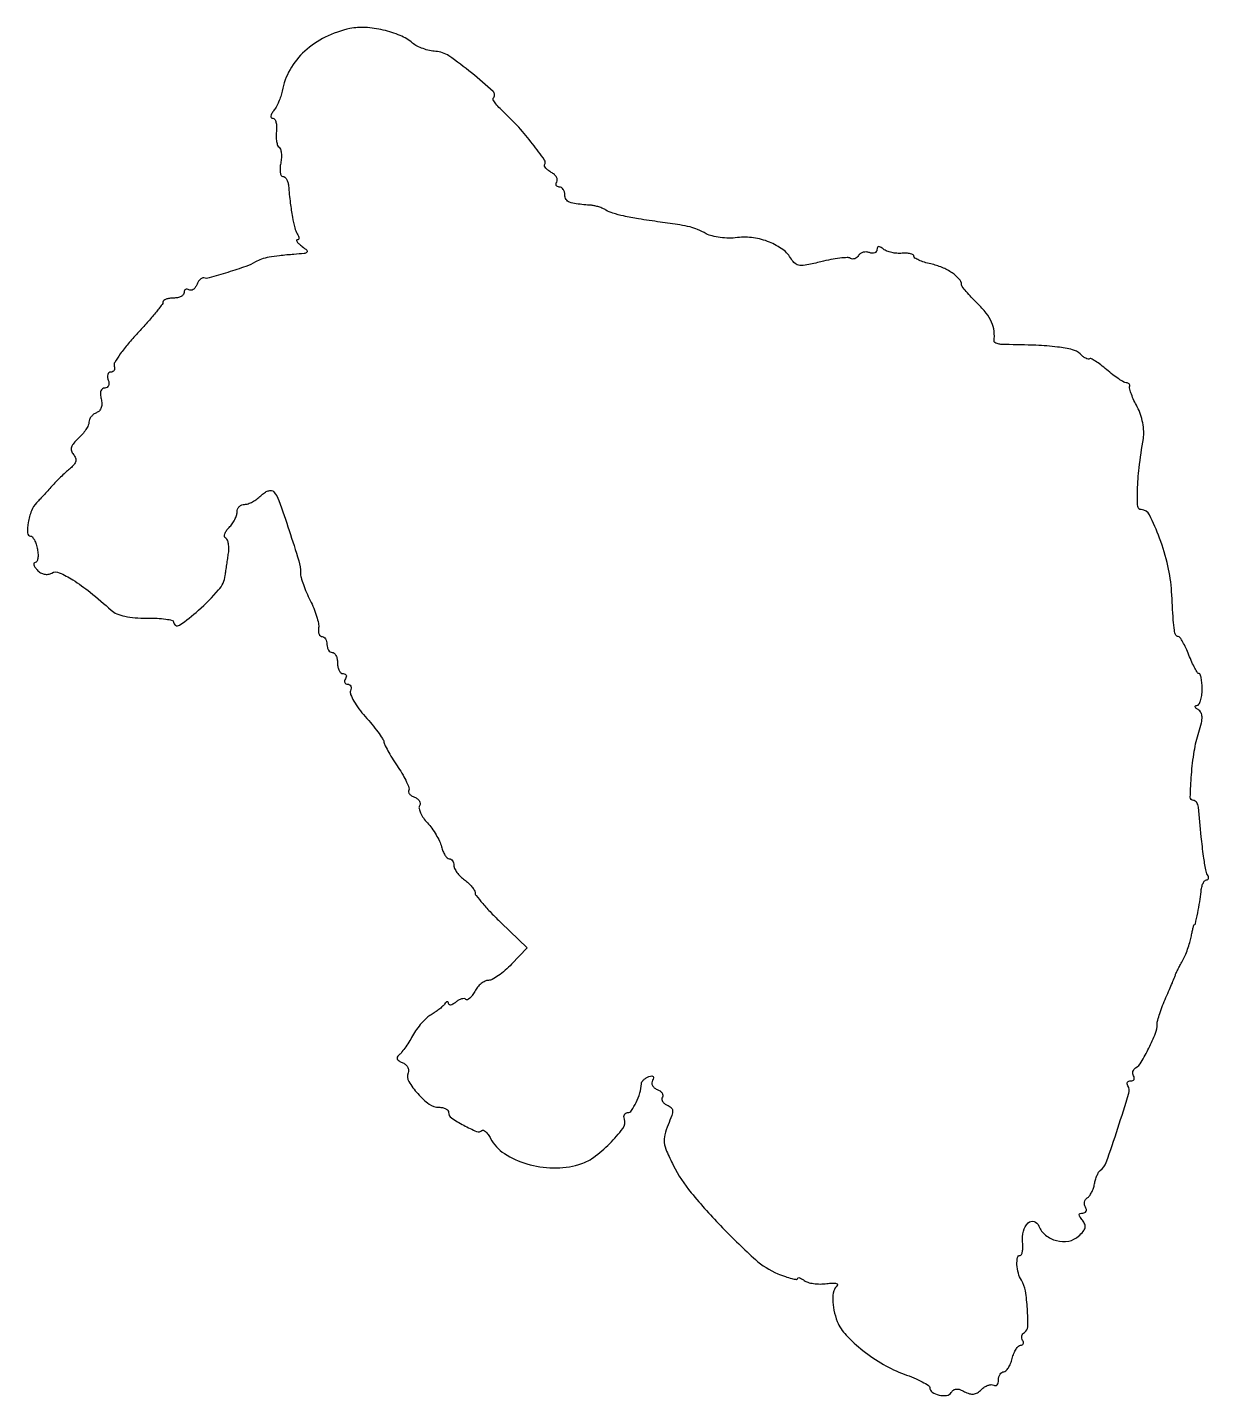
# Model space of a CAD drawing. Extents: x 0 to 224, y 0 to 259.
import ezdxf

# ---------------------------------------------------------------- set-up
doc = ezdxf.new("R2010")
doc.units = 0

msp = doc.modelspace()

# ---------------------------------------------------------------- linework, layer by layer
msp.add_lwpolyline([(61.358195, 258.958287, 0.062361), (56.692036, 257.349283, 0.07187), (52.809795, 254.692677, 0.076287), (50.014851, 251.200244, 0.084482), (48.516931, 247.147972, -0.031223), (48.263051, 246.145056, -0.023325), (47.864384, 245.076198, -0.023768), (47.391956, 244.101115, -0.048545), (46.915324, 243.397972, 0.037429), (46.522633, 242.845466, 0.10497), (46.367871, 242.399331, 0.22513), (46.459835, 242.120087, 0.205255), (46.740042, 242, -0.245695), (47.096169, 241.81376, -0.082581), (47.355175, 241.266889, -0.059492), (47.484248, 240.460322, -0.037311), (47.451015, 239.504303, 0.030584), (47.403243, 238.513646, 0.038669), (47.485882, 237.600589, 0.042718), (47.672587, 236.878277, 0.171372), (47.954419, 236.52817, -0.186168), (48.222176, 236.175295, -0.045816), (48.361706, 235.447476, -0.040661), (48.376984, 234.525352, -0.031053), (48.249313, 233.523867, 0.032935), (48.1297, 232.556602, 0.055563), (48.173619, 231.741386, 0.07973), (48.359744, 231.187086, 0.278837), (48.669137, 231, -0.177744), (49.025644, 230.869132, -0.081104), (49.351901, 230.485938, -0.065062), (49.600425, 229.919599, -0.048854), (49.726393, 229.25, 0.008205), (50.072092, 225.961239, 0.015213), (50.477335, 223.308007, 0.017175), (50.922097, 221.284267, 0.075869), (51.398343, 220.164484, -0.045734), (51.620889, 219.717743, -0.099555), (51.686269, 219.342067, -0.177593), (51.590001, 219.099404, -0.213562), (51.367887, 219, 0.423657), (51.251637, 218.879953, 0.156731), (51.339914, 218.632812, 0.051774), (51.719765, 218.231116, 0.01955), (52.326055, 217.75, -0.030656), (53.188951, 217.033473, -0.430118), (53.190443, 216.67146, -0.165732), (52.672801, 216.431521, -0.008126), (50.767184, 216.26087, 0.008056), (48.005932, 216.013987, 0.021516), (46.051458, 215.721977, 0.030109), (44.605908, 215.350506, 0.055487), (43.5, 214.853194, -0.048002), (41.66729, 213.99593, -0.009832), (38.272306, 212.8636, -0.005809), (34.748401, 211.809541, -0.137819), (33.722174, 211.80429, 0.18026), (33.381778, 211.774293, 0.079175), (33.003353, 211.513949, 0.063514), (32.645595, 211.074527, 0.047548), (32.36739, 210.515019, -0.063656), (32.080182, 209.981129, -0.094509), (31.696943, 209.615674, -0.121942), (31.281501, 209.473141, -0.161736), (30.895215, 209.564761, 0.095482), (30.553712, 209.694547, 0.17347), (30.262969, 209.644424, 0.172183), (30.068535, 209.420729, 0.093902), (30, 209.059017, -0.182172), (29.847664, 208.654781, -0.09101), (29.4125, 208.311086, -0.070927), (28.765275, 208.07823, -0.050979), (28, 208, 0.035667), (27.233423, 207.945247, 0.053755), (26.585082, 207.779687, 0.069928), (26.138765, 207.537569, 0.234971), (25.991767, 207.25, -0.164606), (25.826126, 206.777631, -0.005591), (24.57938, 205.219162, -0.009997), (23.030607, 203.402273, -0.006747), (21.1952, 201.389702, 0.014083), (19.388253, 199.348995, 0.020565), (17.925034, 197.445767, 0.016728), (16.86509, 195.830958, 0.220774), (16.786766, 195.139702, -0.086817), (16.851884, 194.70458, -0.127723), (16.746061, 194.334787, -0.142197), (16.485512, 194.089367, -0.118807), (16.114718, 194, 0.167838), (15.762065, 193.878191, 0.150663), (15.540863, 193.559375, 0.107602), (15.495547, 193.074092, 0.061362), (15.638374, 192.5, -0.072272), (15.768391, 191.924298, -0.122004), (15.687567, 191.438865, -0.153735), (15.411416, 191.119447, -0.139096), (14.990357, 191, 0.165381), (14.535225, 190.845227, 0.149735), (14.246478, 190.439004, 0.098743), (14.165201, 189.786025, 0.045723), (14.305746, 188.938828, -0.057833), (14.430745, 188.053357, -0.088078), (14.31422, 187.287544, -0.104671), (13.966728, 186.701594, -0.115642), (13.422377, 186.33184, 0.069779), (12.878593, 186.030704, 0.063232), (12.417823, 185.582687, 0.066787), (12.105915, 185.06206, 0.101947), (12, 184.547999, -0.11083), (11.865669, 183.949421, -0.034727), (11.413537, 183.142903, -0.032776), (10.767579, 182.285913, -0.030962), (10.003531, 181.503196, 0.033873), (9.117927, 180.585331, 0.100259), (8.700203, 179.820586, 0.144755), (8.691452, 179.124913, 0.104829), (9.054072, 178.434847, -0.081601), (9.440395, 177.775321, -0.147157), (9.486822, 177.155994, -0.120698), (9.177778, 176.528489, -0.045872), (8.480171, 175.836639, 0.013247), (7.739038, 175.191755, 0.006774), (6.842012, 174.345795, 0.006726), (5.94075, 173.448651, 0.010044), (5.17963, 172.638409, -0.001849), (4.434776, 171.818972, -0.001266), (3.583416, 170.894008, -0.001276), (2.758647, 170.007027, -0.002587), (2.104338, 169.314175, 0.096991), (1.118537, 167.771409, 0.049462), (0.488526, 165.550156, 0.054821), (0.355128, 163.591266, 0.402099), (0.971479, 163, -0.230331), (1.309864, 162.835386, -0.048588), (1.673591, 162.265625, -0.041679), (2.003664, 161.457485, -0.028899), (2.244751, 160.5, -0.033202), (2.362713, 159.541894, -0.055978), (2.317675, 158.734375, -0.080434), (2.130918, 158.185696, -0.27735), (1.821902, 158, 0.267334), (1.600838, 157.872707, 0.201917), (1.564513, 157.58916, 0.085413), (1.777174, 157.139161, 0.033242), (2.210573, 156.601396, 0.068868), (2.842267, 156.081656, 0.085381), (3.548143, 155.799223, 0.090465), (4.27472, 155.777552, 0.088673), (4.967718, 156.012989, -0.233743), (6.384993, 156.077016, -0.036363), (8.938392, 154.725579, -0.030096), (12.216044, 152.387336, -0.013808), (16.207219, 148.974501, 0.088581), (17.253471, 148.320945, 0.041651), (18.782647, 147.850591, 0.034888), (20.702578, 147.569447, 0.022306), (22.957219, 147.49942, -0.015267), (24.890445, 147.466597, -0.025074), (26.518683, 147.307099, -0.022508), (27.749831, 147.066759, -0.346159), (28, 146.748708, 0.59667), (29.091316, 146.15978, 0.038381), (32.719769, 148.963045, 0.029709), (36.512779, 152.821264, 0.145054), (37.77374, 155.57527, -0.000692), (37.902991, 156.475126, -0.000355), (38.067361, 157.602692, -0.000353), (38.238235, 158.763365, -0.000532), (38.388897, 159.774321, 0.038173), (38.455177, 160.684454, 0.045795), (38.373629, 161.53902, 0.052045), (38.1692, 162.222428, 0.156911), (37.857486, 162.588079, -0.221926), (37.644644, 162.912627, -0.111556), (37.68393, 163.411934, -0.07589), (37.978526, 164.018381, -0.045458), (38.492329, 164.635186, 0.041759), (39.069294, 165.317509, 0.036039), (39.557122, 166.119622, 0.037673), (39.892988, 166.916122, 0.081113), (40, 167.571429, -0.099038), (40.109061, 168.116626, -0.097945), (40.419643, 168.580357, -0.097945), (40.883374, 168.890939, -0.099038), (41.428571, 169, 0.085988), (42.092246, 169.114986, 0.03682), (42.917991, 169.480491, 0.035036), (43.761515, 170.009766, 0.038767), (44.492857, 170.635714, -0.047916), (45.18786, 171.208904, -0.074063), (45.888836, 171.544084, -0.09952), (46.497188, 171.60499, -0.185774), (46.933214, 171.385714, -0.099706), (47.908837, 169.753387, -0.005374), (49.863638, 164.031688, -0.006472), (51.656877, 158.346031, -0.073275), (52, 156.01727, 0.068107), (52.115412, 155.173921, 0.016805), (52.536774, 153.838384, 0.016886), (53.127848, 152.327874, 0.016182), (53.827316, 150.83871, -0.021357), (54.509175, 149.347118, -0.022555), (55.047701, 147.829377, -0.022905), (55.390644, 146.486633, -0.08772), (55.4158, 145.627268, 0.053493), (55.391597, 145.004516, 0.081165), (55.514883, 144.47801, 0.109779), (55.760118, 144.127633, 0.187513), (56.088484, 144, -0.161439), (56.436169, 143.884736, -0.096426), (56.732242, 143.559375, -0.077879), (56.932236, 143.07367, -0.058858), (57, 142.5, 0.064853), (57.074694, 141.926543, 0.082425), (57.29375, 141.440625, 0.098894), (57.618646, 141.115568, 0.148195), (58, 141, -0.191087), (58.381882, 140.848523, -0.088204), (58.70625, 140.4125, -0.068025), (58.926307, 139.765418, -0.048028), (59, 139, 0.050979), (59.07823, 138.234725, 0.070927), (59.311086, 137.5875, 0.09101), (59.654781, 137.152336, 0.182172), (60.059017, 137, -0.108972), (60.413961, 136.921712, -0.182303), (60.6254, 136.70625, -0.161196), (60.656512, 136.3821, -0.082592), (60.5, 136, 0.079467), (60.340647, 135.617748, 0.157566), (60.36538, 135.29375, 0.184509), (60.56712, 135.078784, 0.113538), (60.909598, 135, -0.138542), (61.2628, 134.900218, -0.151305), (61.497238, 134.632812, -0.121555), (61.569907, 134.227832, -0.07399), (61.467018, 133.75, 0.190785), (61.479122, 133.048081, 0.031241), (62.090087, 131.804767, 0.030579), (63.03759, 130.359654, 0.022704), (64.248403, 128.88325, -0.0116), (65.514248, 127.407802, -0.014071), (66.628478, 125.965437, -0.012681), (67.494152, 124.711549, -0.088413), (67.784713, 124.029112, 0.061522), (68.034405, 123.343042, 0.010336), (68.696978, 122.108601, 0.011177), (69.542705, 120.683627, 0.009716), (70.490487, 119.228811, -0.016952), (71.385278, 117.810897, -0.02462), (72.068165, 116.498606, -0.022173), (72.511518, 115.408421, -0.227688), (72.461518, 114.937734, 0.205114), (72.412857, 114.613479, 0.110517), (72.60124, 114.247887, 0.078268), (73.005752, 113.894075, 0.049043), (73.569126, 113.611848, -0.06868), (74.118708, 113.30907, -0.099117), (74.488728, 112.897685, -0.123456), (74.623288, 112.445537, -0.150409), (74.512366, 112.020009, 0.193577), (74.419617, 111.483397, 0.05414), (74.692301, 110.659019, 0.046104), (75.232791, 109.714514, 0.034543), (75.987683, 108.782845, -0.031191), (76.829578, 107.757914, -0.023203), (77.630897, 106.531911, -0.023634), (78.280434, 105.30009, -0.048058), (78.647108, 104.269899, 0.034756), (78.930642, 103.400907, 0.046813), (79.311369, 102.666783, 0.055379), (79.726192, 102.156558, 0.196866), (80.108408, 102, -0.14208), (80.448407, 101.901395, -0.09972), (80.738095, 101.624223, -0.084531), (80.933245, 101.209727, -0.067946), (81, 100.720759, 0.115942), (81.139145, 100.128761, 0.043072), (81.5875, 99.393849, 0.039803), (82.234732, 98.646083, 0.038332), (83, 98, -0.029158), (83.765504, 97.377386, -0.033983), (84.4125, 96.699023, -0.036261), (84.868722, 96.061737, -0.138071), (85, 95.595403, 0.170243), (85.201964, 95.019432, 0.009299), (86.446611, 93.520881, 0.013585), (88.037895, 91.774171, 0.009439), (89.924632, 89.88561), (94.849263, 85.138896), (91.915934, 82.069448, -0.022744), (90.686079, 80.894451, -0.026724), (89.416535, 79.90165, -0.027157), (88.2733, 79.191346, -0.126072), (87.526486, 79, 0.116269), (86.887752, 78.849434, 0.054628), (86.170217, 78.387341, 0.049921), (85.48913, 77.712148, 0.049688), (84.954163, 76.914354, -0.031548), (84.484679, 76.156234, -0.056412), (83.996359, 75.610851, -0.086271), (83.565964, 75.343572, -0.300867), (83.260989, 75.405678, 0.190562), (82.941135, 75.544236, 0.076383), (82.459288, 75.485993, 0.060728), (81.898126, 75.252653, 0.044367), (81.342009, 74.868879, -0.037677), (80.825336, 74.502042, -0.091789), (80.389717, 74.338561, -0.194575), (80.109545, 74.397806, -0.244851), (79.984687, 74.627555, 0.125007), (79.917405, 74.874236, 0.315995), (79.758058, 74.949969, 0.152974), (79.519094, 74.827965, 0.040401), (79.234687, 74.5, -0.049148), (78.827502, 74.046689, -0.01899), (78.182072, 73.5, -0.018585), (77.432526, 72.956227, -0.021836), (76.683003, 72.5, 0.062486), (75.868044, 71.908384, 0.024813), (74.905367, 70.9125, 0.024089), (73.960795, 69.72186, 0.027818), (73.183003, 68.5, -0.013333), (72.467347, 67.300439, -0.014582), (71.708865, 66.17674, -0.01413), (71.007353, 65.256165, -0.067555), (70.528025, 64.803795, 0.150506), (70.282791, 64.481512, 0.209891), (70.304981, 64.124571, 0.130892), (70.625735, 63.770574, 0.052025), (71.214883, 63.471036, -0.078479), (71.810158, 63.127793, -0.090569), (72.236896, 62.631783, -0.10078), (72.431104, 62.062828, -0.12425), (72.364654, 61.507889, 0.226639), (72.493552, 59.886679, 0.051094), (74.161683, 57.585227, 0.051322), (76.330047, 55.609471, 0.160456), (78.180335, 55, -0.051574), (78.876581, 54.927992, -0.071492), (79.465474, 54.713794, -0.09152), (79.861267, 54.397558, -0.180456), (80, 54.02568, 0.247093), (80.53118, 53.016445, 0.026609), (82.858163, 51.594143, 0.025787), (85.30752, 50.429459, 0.303237), (86.292196, 50.625529, -0.311532), (86.583859, 50.679022, -0.08092), (87.003899, 50.401356, -0.053576), (87.483516, 49.852479, -0.029937), (87.948624, 49.095997, 0.12673), (90.551585, 46.265314, 0.072046), (94.803795, 44.30834, 0.066932), (99.806256, 43.532751, 0.075641), (104.621217, 44.166371, 0.086609), (107.397106, 45.523145, 0.039431), (110.480446, 48.153234, 0.035785), (112.953118, 51.005673, 0.245886), (113.240194, 52.779419, -0.07699), (113.161055, 53.245835, -0.119883), (113.251283, 53.641454, -0.144543), (113.495066, 53.903161, -0.134233), (113.849279, 54, 0.24776), (114.591782, 54.391988, 0.037909), (115.455803, 55.888733, 0.040268), (116.158471, 57.715186, 0.058365), (116.450843, 59.416667, -0.125668), (116.571427, 59.801567, -0.063227), (116.893636, 60.200088, -0.056729), (117.354242, 60.551162, -0.054097), (117.889196, 60.796399, -0.046987), (118.425023, 60.920642, -0.231473), (118.71105, 60.825541, -0.28173), (118.776917, 60.562818, -0.062581), (118.575814, 60.122669, 0.130224), (118.430252, 59.642919, 0.12403), (118.537174, 59.144227, 0.107545), (118.888933, 58.702297, 0.07963), (119.430874, 58.388152, -0.061778), (119.985295, 58.092569, -0.092661), (120.36715, 57.700967, -0.121115), (120.519803, 57.278778, -0.166377), (120.430874, 56.888152, 0.158159), (120.3359, 56.499809, 0.122501), (120.472697, 56.083742, 0.095951), (120.8307, 55.701569, 0.065171), (121.356315, 55.416763, -0.096074), (122.067364, 54.972982, -0.19707), (122.337713, 54.386774, -0.096281), (122.199239, 53.464359, -0.014263), (121.516073, 51.700395, 0.037272), (120.874525, 49.787029, 0.094165), (120.785052, 48.32764, 0.071069), (121.232311, 46.701742, 0.014927), (122.492375, 44.026569, 0.054858), (125.885484, 38.843692, 0.019485), (131.789262, 32.223107, 0.018066), (138.035632, 26.196725, 0.08431), (142.25, 23.536149, 0.013605), (143.68855, 22.982002, 0.024533), (144.898438, 22.619073, 0.024307), (145.805676, 22.441044, 0.4574), (146, 22.609025, -0.322452), (146.109996, 22.761852, -0.150342), (146.367188, 22.768193, -0.068866), (146.769766, 22.592589, -0.029885), (147.25, 22.257956, 0.097171), (147.937109, 21.904943, 0.03523), (149.014062, 21.674909, 0.033329), (150.259753, 21.583346, 0.033852), (151.5, 21.659019, -0.019426), (152.590247, 21.757155, -0.060409), (153.325, 21.705824, -0.24267), (153.560939, 21.520219, -0.348267), (153.5, 21.273508, 0.165996), (152.849503, 20.288022, 0.064028), (152.639961, 18.641117, 0.053492), (152.859184, 16.623114, 0.040983), (153.508994, 14.5, 0.09555), (155.163869, 11.915053, 0.035881), (158.355838, 9.005822, 0.03509), (162.23964, 6.364672, 0.045495), (166.141098, 4.546376, -0.013518), (168.003091, 3.819392, -0.0206), (169.572698, 3.079569, -0.016132), (170.779758, 2.398173, -0.261909), (171, 2.006558, 0.247724), (171.456548, 1.141621, 0.09407), (172.74651, 0.578097, 0.091186), (174.184847, 0.517061, 0.223032), (175.050965, 1.082464, -0.104435), (175.48269, 1.53516, -0.136864), (176.021104, 1.718951, -0.101599), (176.701045, 1.619255, -0.040551), (177.56152, 1.22551, 0.054336), (178.477696, 0.836385, 0.104185), (179.269862, 0.768527, 0.106925), (180.008354, 1.025785, 0.059357), (180.761225, 1.618368, -0.05013), (181.36493, 2.111797, -0.060249), (182.020053, 2.440217, -0.071011), (182.625679, 2.564597, -0.154806), (183.08062, 2.450174, 0.156246), (183.429161, 2.363553, 0.191381), (183.729932, 2.506838, 0.127975), (183.93326, 2.884887, 0.059793), (184, 3.440983, -0.061041), (184.073053, 4.037142, -0.079607), (184.288153, 4.542039, -0.09747), (184.606818, 4.880048, -0.156387), (184.980948, 5, 0.196992), (185.401511, 5.172385, 0.05533), (185.858059, 5.734375, 0.046776), (186.277157, 6.542915, 0.034719), (186.589356, 7.5, -0.033639), (186.89929, 8.457141, -0.045696), (187.311741, 9.265625, -0.05385), (187.758663, 9.828973, -0.200769), (188.167425, 10, 0.114522), (188.483848, 10.073438, 0.184939), (188.66979, 10.273452, 0.156793), (188.691588, 10.575034, 0.078831), (188.542705, 10.930902, -0.100813), (188.395514, 11.330868, -0.098345), (188.414585, 11.760292, -0.097517), (188.596877, 12.152727, -0.097291), (188.914461, 12.447134, 0.254714), (189.519055, 13.507006, 0.019815), (189.451357, 16.884238, 0.025684), (189.071772, 20.289142, 0.098112), (188.327079, 22.279793, -0.072615), (187.742843, 23.629174, -0.052831), (187.485048, 25.246578, -0.060626), (187.577032, 26.585198, -0.359679), (188.079063, 27, 0.293557), (188.34666, 27.171926, 0.060521), (188.524727, 27.732135, 0.04607), (188.601264, 28.537164, 0.02802), (188.550294, 29.492376, -0.090559), (188.698291, 31.56483, -0.135441), (189.596908, 33.130088, -0.279752), (190.713894, 33.397328, -0.22721), (191.624551, 32.53602, 0.134556), (192.886312, 30.81963, 0.105402), (194.966445, 29.790714, 0.10665), (197.264254, 29.706055, 0.140895), (199.136323, 30.62337, 0.034837), (199.989988, 31.51155, 0.11475), (200.353769, 32.232266, 0.15369), (200.308734, 32.913057, 0.080593), (199.874024, 33.651792, -0.023455), (199.373935, 34.315363, -0.162735), (199.264458, 34.701481, -0.317089), (199.438662, 34.925717, -0.074184), (199.936572, 35, 0.108465), (200.332805, 35.086978, 0.182035), (200.569135, 35.326592, 0.161603), (200.604544, 35.687003, 0.082958), (200.430902, 36.111803, -0.091406), (200.246763, 36.584774, -0.095647), (200.247638, 37.084485, -0.099308), (200.432288, 37.533146, -0.107129), (200.771935, 37.861803, 0.094254), (201.191435, 38.247518, 0.03952), (201.600875, 38.90003, 0.037288), (201.940214, 39.687578, 0.039791), (202.15005, 40.5, -0.028312), (202.338691, 41.306281, -0.029438), (202.615335, 42.075364, -0.030794), (202.932948, 42.707307, -0.100882), (203.24258, 43.054431, 0.148362), (204.362669, 44.575013, 0.00618), (206.558489, 51.028893, 0.004878), (208.6485, 57.648352, 0.215666), (208.466489, 59.054222, -0.095392), (208.329296, 59.415018, -0.173398), (208.382092, 59.722178, -0.172257), (208.618173, 59.927584, -0.093991), (209, 60, 0.092039), (209.382769, 60.071061, 0.170591), (209.620609, 60.273452, 0.174978), (209.676067, 60.575871, 0.09743), (209.542705, 60.930902, -0.10146), (209.395992, 61.331151, -0.098483), (209.416319, 61.761364, -0.097356), (209.600505, 62.154999, -0.096668), (209.920364, 62.450782, 0.121225), (210.982777, 63.533463, 0.018681), (212.430421, 66.200313, 0.020028), (213.672529, 68.982386, 0.095252), (214, 70.685757, -0.065556), (214.099936, 71.444702, -0.013243), (214.487509, 72.751436, -0.013765), (215.024283, 74.257634, -0.012493), (215.659606, 75.782119, 0.002026), (216.304531, 77.242765, 0.002827), (216.868664, 78.554747, 0.001713), (217.333428, 79.663263, 0.036776), (217.445041, 80, -0.04916), (217.553988, 80.303368, -0.005), (217.889142, 80.991865, -0.006215), (218.307881, 81.805192, -0.004917), (218.780178, 82.674435, 0.024369), (219.274836, 83.675804, 0.015141), (219.760842, 84.893264, 0.015182), (220.168428, 86.126612, 0.026401), (220.420432, 87.174435, -0.005874), (220.596514, 88.066044, -0.009601), (220.769093, 88.816865, -0.003708), (220.931318, 89.445506, -0.339966), (221.002201, 89.5, 0.35216), (221.216992, 89.672699, 0.003466), (221.656815, 91.741558, 0.010894), (222.044987, 93.865627, 0.015978), (222.285535, 95.749294, -0.033744), (222.426784, 96.610734, -0.04927), (222.67465, 97.338065, -0.061325), (222.98316, 97.841934, -0.228355), (223.309017, 97.999294, 0.142344), (223.569337, 98.075183, 0.19119), (223.711987, 98.272267, 0.13663), (223.705122, 98.57232, 0.064871), (223.544764, 98.927571, -0.095857), (223.178635, 99.893108, -0.008703), (222.781802, 102.451067, -0.008272), (222.335147, 106.156526, -0.002556), (221.783497, 111.75, 0.059291), (221.680798, 112.227995, 0.07309), (221.472099, 112.632812, 0.087323), (221.193856, 112.905148, 0.151254), (220.887477, 113, -0.422273), (220.260176, 113.644753, -0.012269), (220.479087, 117.852888, -0.02122), (221.011949, 122.311689, -0.036484), (221.88014, 125.948875, 0.018438), (222.36252, 127.689279, 0.06691), (222.476772, 128.829296, 0.114738), (222.266432, 129.613007, 0.129276), (221.737231, 130.183562, -0.03436), (221.32327, 130.488281, -0.145938), (221.157187, 130.74304, -0.352533), (221.226731, 130.912243, -0.122523), (221.5, 130.984687, 0.252257), (221.884355, 131.199435, 0.061791), (222.20625, 131.876752, 0.048494), (222.427202, 132.849673, 0.031611), (222.5, 134, 0.017671), (222.459346, 135.149981, 0.028745), (222.334515, 136.11875, 0.028438), (222.156703, 136.837616, 0.329019), (221.936646, 137, -0.256598), (221.653318, 137.155651, -0.015173), (221.135373, 138.028125, -0.019825), (220.567077, 139.158768, -0.013049), (220, 140.5, 0.014978), (219.426876, 141.841092, 0.022409), (218.840148, 142.971875, 0.018775), (218.300593, 143.830599, 0.24797), (217.98002, 144, -0.291878), (217.518221, 144.294683, -0.072247), (217.24858, 145.196304, -0.020991), (217.047317, 147.117545, -0.001486), (216.727067, 152.5, 0.043117), (216.027716, 157.369676, 0.031662), (214.456005, 162.59607, 0.025953), (212.545787, 167.023538, 0.285278), (210.973644, 168, -0.396704), (210.31442, 168.620719, -0.022638), (210.269045, 171.66965, -0.022785), (210.592113, 175.915198, -0.010349), (211.381903, 181.431429, 0.054375), (211.456421, 182.803374, 0.033987), (211.259889, 184.401933, 0.03323), (210.836727, 186.013949, 0.041783), (210.226257, 187.431429, -0.014216), (209.614194, 188.661375, -0.018646), (209.130195, 189.81892, -0.016373), (208.800245, 190.794915, -0.141132), (208.794397, 191.25, 0.112122), (208.807052, 191.53579, 0.132387), (208.691544, 191.779687, 0.124493), (208.462064, 191.942664, 0.092721), (208.155539, 192, -0.131932), (207.674906, 192.129068, -0.015284), (206.718274, 192.722533, -0.017533), (205.606493, 193.517739, -0.013476), (204.448561, 194.459688, 0.014458), (203.321543, 195.372817, 0.023306), (202.305862, 196.075798, 0.01963), (201.471487, 196.553046, 0.327429), (201.173974, 196.507307, -0.268809), (200.923334, 196.440579, -0.056413), (200.484567, 196.614667, -0.04501), (199.955248, 196.961748, -0.028773), (199.405706, 197.451437, 0.13864), (198.006592, 198.233813, 0.02774), (195.165053, 198.747618, 0.021481), (191.076102, 199.077348, 0.007904), (185.28601, 199.203013, -0.027531), (184.443402, 199.254425, -0.045568), (183.746587, 199.400805, -0.059921), (183.275016, 199.610169, -0.298669), (183.154431, 199.858029, 0.063842), (183.154737, 201.724082, 0.072266), (182.67466, 203.447805, 0.062133), (181.648633, 205.159416, 0.033172), (180, 207, -0.009601), (178.850658, 208.167506, -0.013757), (177.88125, 209.248901, -0.009557), (177.124848, 210.176246, -0.167826), (177, 210.537725, 0.19024), (176.579336, 211.603326, 0.056318), (175.220478, 212.762601, 0.049714), (173.322994, 213.785549, 0.044753), (171.193351, 214.457533, -0.02113), (169.969872, 214.780986, -0.031702), (168.938047, 215.1742, -0.032683), (168.185096, 215.578548, -0.258708), (168, 215.912336, 0.270194), (167.839641, 216.18742, 0.068239), (167.339063, 216.386753, 0.050882), (166.612121, 216.489946, 0.031611), (165.75, 216.469368, -0.042229), (164.796798, 216.466835, -0.035046), (163.79375, 216.62029, -0.036395), (162.889858, 216.894591, -0.075257), (162.25, 217.258932, 0.033835), (161.689693, 217.642431, 0.155345), (161.310501, 217.728956, 0.279035), (161.082722, 217.563537, 0.099945), (161, 217.15383, -0.148028), (160.887562, 216.782366, -0.152592), (160.589088, 216.54095, -0.117282), (160.136134, 216.475382, -0.069277), (159.601151, 216.599558, 0.079342), (159.016242, 216.723038, 0.077271), (158.416328, 216.660098, 0.081875), (157.893866, 216.42543, 0.108341), (157.532052, 216.051862, -0.079647), (157.209622, 215.678654, -0.091137), (156.800305, 215.445634, -0.100763), (156.369249, 215.387124, -0.122517), (155.982197, 215.511003, 0.151443), (155.395175, 215.662754, 0.0165), (153.987006, 215.548969, 0.019011), (152.280818, 215.288235, 0.014254), (150.425246, 214.87686, -0.010973), (147.760555, 214.267736, -0.071869), (146.395029, 214.186674, -0.146821), (145.523925, 214.530325, -0.098637), (144.824248, 215.349567, 0.107423), (143.212085, 217.172083, 0.063134), (140.656372, 218.589722, 0.059389), (137.630433, 219.400199, 0.066714), (134.618722, 219.429806, -0.034134), (133.041205, 219.342702, -0.028076), (131.358498, 219.459363, -0.028955), (129.820148, 219.744465, -0.064371), (128.71106, 220.174268, 0.022914), (127.082962, 220.96566, 0.039713), (125.659567, 221.448839, 0.024052), (123.757951, 221.833862, 0.003838), (120, 222.378778, -0.005423), (115.925335, 222.982817, -0.014953), (113.073786, 223.525083, -0.020458), (111.050103, 224.060687, -0.063568), (109.767693, 224.643574, 0.037321), (109.174316, 224.951713, 0.022613), (108.433099, 225.229983, 0.022594), (107.668038, 225.440683, 0.0366), (107.001197, 225.541735, -0.008513), (104.154222, 225.810868, -0.065576), (102.856457, 226.13154, -0.165543), (102.23382, 226.657386, -0.136174), (102, 227.5, 0.06887), (101.920655, 228.073318, 0.085131), (101.688914, 228.559375, 0.099915), (101.344827, 228.884374, 0.140337), (100.940983, 229, -0.100016), (100.582044, 229.072525, -0.176854), (100.363442, 229.275696, -0.168473), (100.321124, 229.580248, -0.089697), (100.462015, 229.93854, 0.167175), (100.55864, 230.366039, 0.100736), (100.398552, 230.866156, 0.079687), (100.004431, 231.364006, 0.058047), (99.431433, 231.778434, -0.032335), (98.839038, 232.16221, -0.051251), (98.393681, 232.570426, -0.068083), (98.144871, 232.94162, -0.262067), (98.1604, 233.208845, 0.305574), (98.140153, 234.109891, 0.009974), (95.886502, 237.165139, 0.018563), (93.290271, 240.294144, 0.02663), (90.749276, 242.847473, -0.016153), (89.72717, 243.832398, -0.026728), (88.938927, 244.734439, -0.025315), (88.415118, 245.477372, -0.350615), (88.449105, 245.782439, 0.426305), (88.423261, 247.039744, 0.01508), (84.360576, 250.561055, 0.019852), (80.046205, 253.802079, 0.138298), (77.574789, 254.647848, -0.04178), (76.420328, 254.808638, -0.030551), (75.176966, 255.170189, -0.031127), (74.033412, 255.662189, -0.057748), (73.191617, 256.218412, 0.076559), (70.851486, 257.64175, 0.041549), (67.638098, 258.673137, 0.041282), (64.248222, 259.168183, 0.067601)], format="xyb", close=True)

doc.saveas('drawing.dxf')
